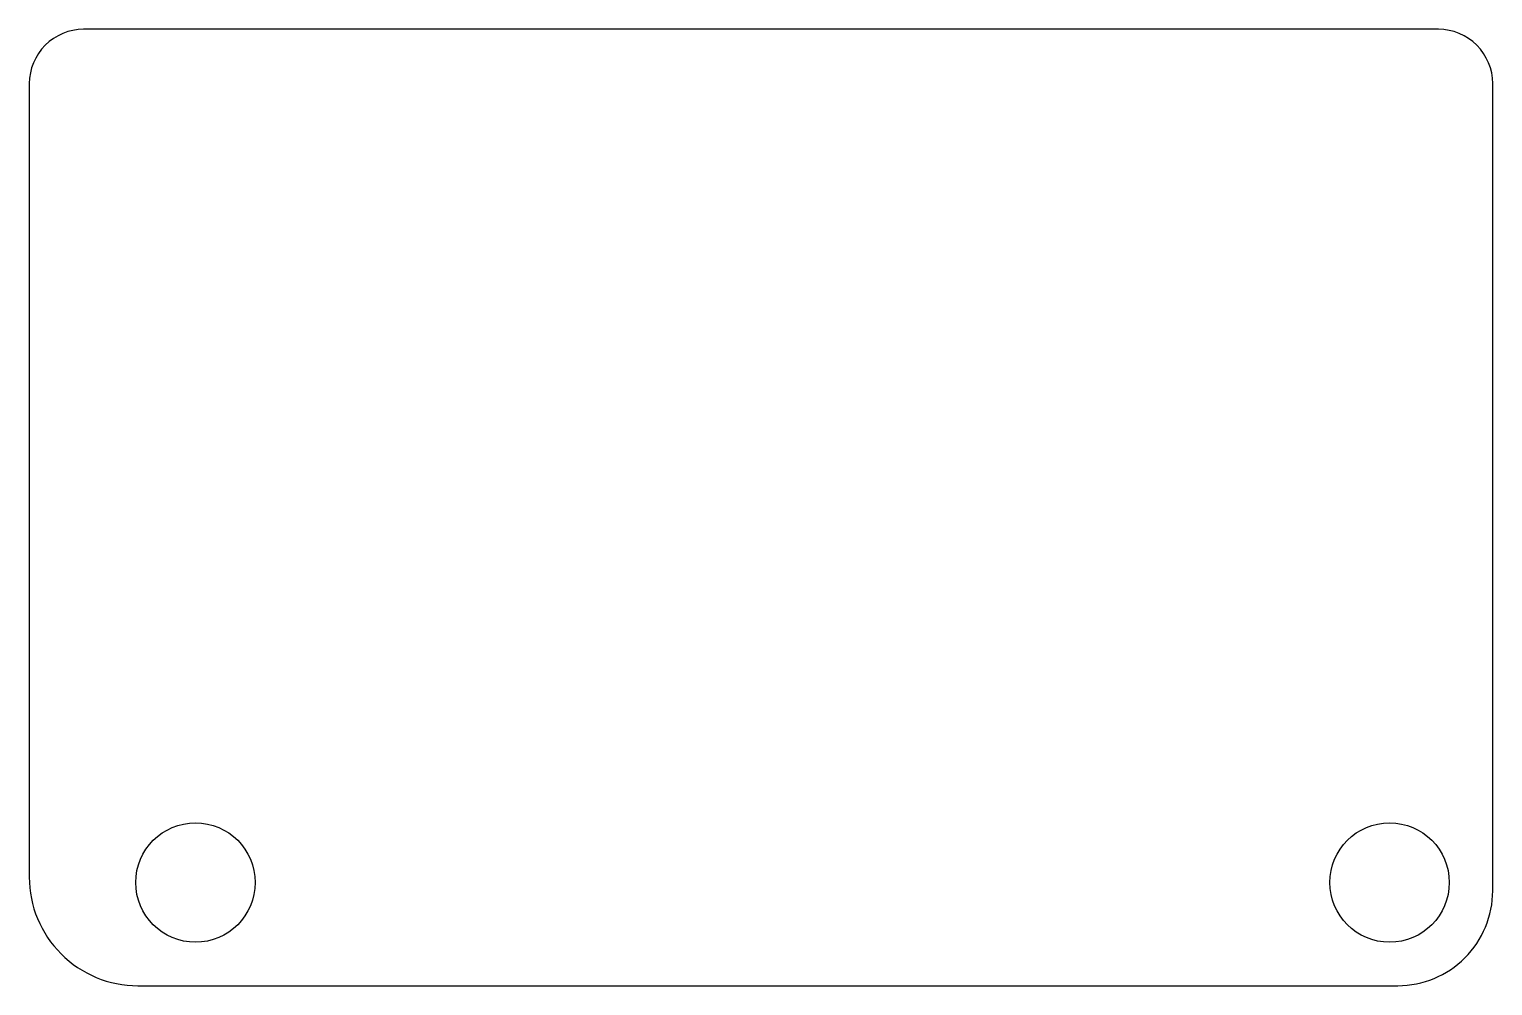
# Model space of a CAD drawing. Header units: millimetres. Extents: x 76.8 to 103.8, y -90.8 to -73.2.
import ezdxf

# ---------------------------------------------------------------- set-up
doc = ezdxf.new("R2010")
doc.units = ezdxf.units.MM
doc.layers.get('0').update_dxf_attribs({"linetype": 'CONTINUOUS'})

msp = doc.modelspace()

# ---------------------------------------------------------------- linework, layer by layer
msp.add_lwpolyline([(103.797, -74.197, 0.414214), (102.797, -73.197), (77.835, -73.197, 0.414214), (76.835, -74.197), (76.835, -88.81, 0.414214), (78.835, -90.81), (102.047, -90.81, 0.414214), (103.797, -89.06)], format="xyb", close=True)
for centre in [(79.897, -88.91), (101.897, -88.91)]:
    msp.add_circle(centre, 1.1)

doc.saveas('drawing.dxf')
